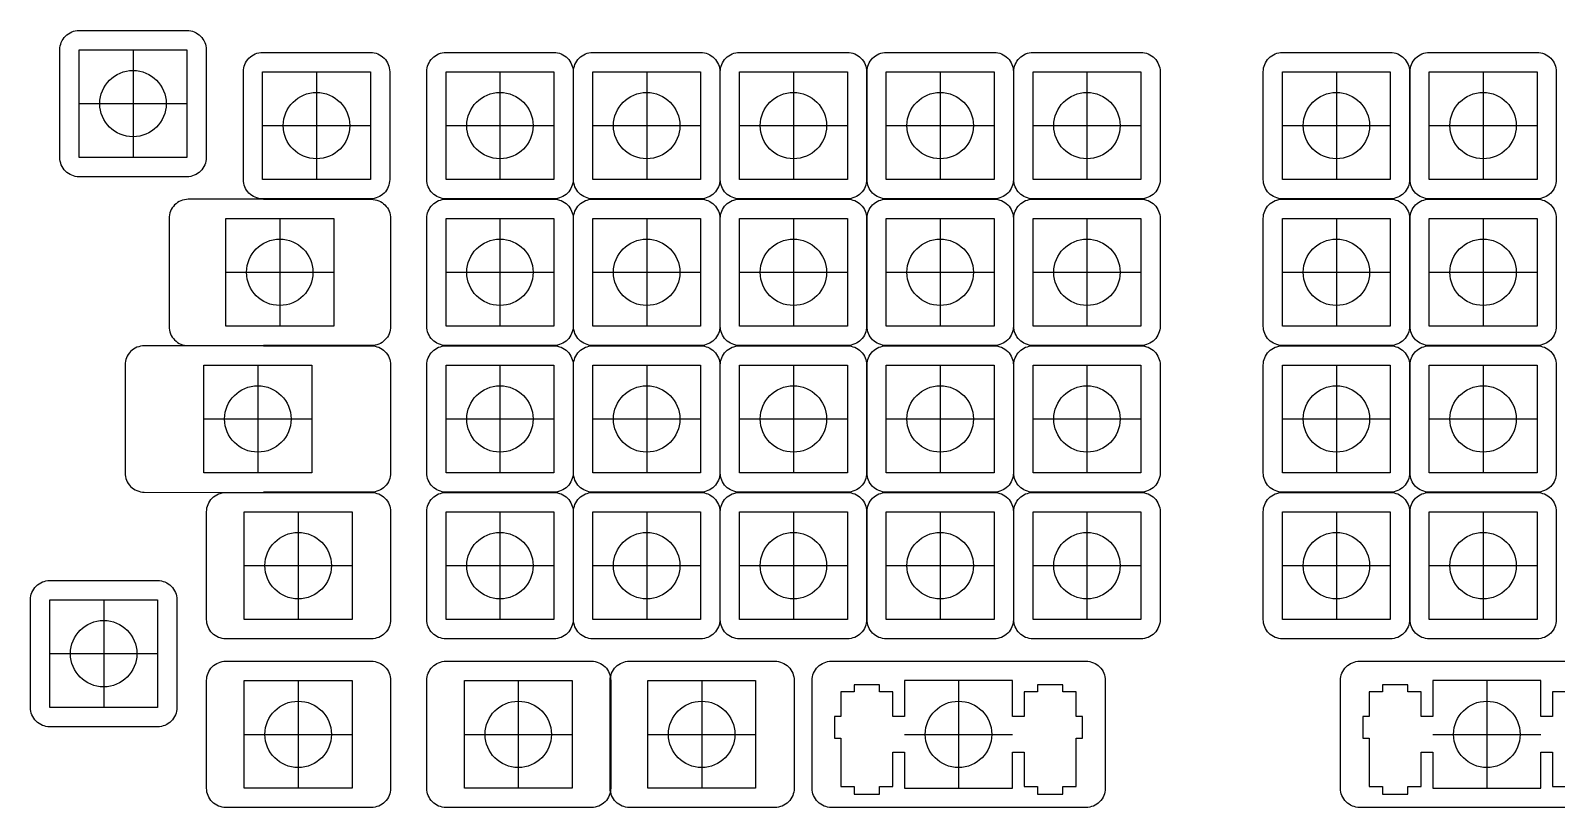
# Model space of a CAD drawing. Header units: millimetres. Extents: x -449 to 264, y -662 to 324.
# Drawn here: x -83.8 to 114.3, y -199 to -98.1 of the extents above; entities that cross this region are included whole.
import ezdxf

# ---------------------------------------------------------------- set-up
doc = ezdxf.new("R2010")
doc.units = ezdxf.units.MM
doc.layers.get('0').update_dxf_attribs({"color": 4, "lineweight": 25, "true_color": 0x00ffff})
for name, color, linetype, lineweight, true_color in [('keycap', 56, 'Continuous', 25, 0x808000), ('livello 1', 1, 'Continuous', 25, 0xff0000), ('livello 2', 3, 'Continuous', 25, 0x00ff00)]:
    doc.layers.add(name, color=color, linetype=linetype, lineweight=lineweight, true_color=true_color)

msp = doc.modelspace()

# ---------------------------------------------------------------- linework, layer by layer
at = {"color": 0}
for p, q in [((-77.5, -100.61), (-63.5, -100.61)), ((-77.5, -114.61), (-77.5, -100.61)), ((-63.5, -100.61), (-63.5, -114.61)), ((-53.68, -103.47), (-39.68, -103.47)), ((-53.68, -117.47), (-53.68, -103.47)), ((-39.68, -103.47), (-39.68, -117.47)), ((-29.87, -103.47), (-15.87, -103.47)), ((-29.87, -117.47), (-29.87, -103.47)), ((-15.87, -103.47), (-15.87, -117.47)), ((-10.82, -103.47), (3.18, -103.47)), ((-10.82, -117.47), (-10.82, -103.47)), ((3.18, -103.47), (3.18, -117.47)), ((8.23, -103.47), (22.23, -103.47)), ((8.23, -117.47), (8.23, -103.47)), ((22.23, -103.47), (22.23, -117.47)), ((27.28, -103.47), (41.28, -103.47)), ((27.28, -117.47), (27.28, -103.47)), ((41.28, -103.47), (41.28, -117.47)), ((46.33, -103.47), (60.33, -103.47)), ((46.33, -117.47), (46.33, -103.47)), ((60.33, -103.47), (60.33, -117.47)), ((78.72, -103.47), (92.71, -103.47)), ((78.72, -117.47), (78.72, -103.47)), ((92.71, -103.47), (92.71, -117.47)), ((97.77, -103.47), (111.76, -103.47)), ((97.77, -117.47), (97.77, -103.47)), ((111.76, -103.47), (111.76, -117.47)), ((-63.5, -114.61), (-77.5, -114.61)), ((-39.68, -117.47), (-53.68, -117.47)), ((-15.87, -117.47), (-29.87, -117.47)), ((3.18, -117.47), (-10.82, -117.47)), ((22.23, -117.47), (8.23, -117.47)), ((41.28, -117.47), (27.28, -117.47)), ((60.33, -117.47), (46.33, -117.47)), ((92.71, -117.47), (78.72, -117.47)), ((111.76, -117.47), (97.77, -117.47)), ((-58.45, -122.52), (-44.45, -122.52)), ((-58.45, -136.52), (-58.45, -122.52)), ((-44.45, -122.52), (-44.45, -136.52)), ((-29.87, -122.52), (-15.87, -122.52)), ((-29.87, -136.52), (-29.87, -122.52)), ((-15.87, -122.52), (-15.87, -136.52)), ((-10.82, -122.52), (3.18, -122.52)), ((-10.82, -136.52), (-10.82, -122.52)), ((3.18, -122.52), (3.18, -136.52)), ((8.23, -122.52), (22.23, -122.52)), ((8.23, -136.52), (8.23, -122.52)), ((22.23, -122.52), (22.23, -136.52)), ((27.28, -122.52), (41.28, -122.52)), ((27.28, -136.52), (27.28, -122.52)), ((41.28, -122.52), (41.28, -136.52)), ((46.33, -122.52), (60.33, -122.52)), ((46.33, -136.52), (46.33, -122.52)), ((60.33, -122.52), (60.33, -136.52)), ((78.72, -122.52), (92.71, -122.52)), ((78.72, -136.52), (78.72, -122.52)), ((92.71, -122.52), (92.71, -136.52)), ((97.77, -122.52), (111.76, -122.52)), ((97.77, -136.52), (97.77, -122.52)), ((111.76, -122.52), (111.76, -136.52)), ((-44.45, -136.52), (-58.45, -136.52)), ((-15.87, -136.52), (-29.87, -136.52)), ((3.18, -136.52), (-10.82, -136.52)), ((22.23, -136.52), (8.23, -136.52)), ((41.28, -136.52), (27.28, -136.52)), ((60.33, -136.52), (46.33, -136.52)), ((92.71, -136.52), (78.72, -136.52)), ((111.76, -136.52), (97.77, -136.52)), ((-61.3, -141.57), (-47.3, -141.57)), ((-61.3, -155.57), (-61.3, -141.57)), ((-47.3, -141.57), (-47.3, -155.57)), ((-29.87, -141.57), (-15.87, -141.57)), ((-29.87, -155.57), (-29.87, -141.57)), ((-15.87, -141.57), (-15.87, -155.57)), ((-10.82, -141.57), (3.18, -141.57)), ((-10.82, -155.57), (-10.82, -141.57)), ((3.18, -141.57), (3.18, -155.57)), ((8.23, -141.57), (22.23, -141.57)), ((8.23, -155.57), (8.23, -141.57)), ((22.23, -141.57), (22.23, -155.57)), ((27.28, -141.57), (41.28, -141.57)), ((27.28, -155.57), (27.28, -141.57)), ((41.28, -141.57), (41.28, -155.57)), ((46.33, -141.57), (60.33, -141.57)), ((46.33, -155.57), (46.33, -141.57)), ((60.33, -141.57), (60.33, -155.57)), ((78.72, -141.57), (92.71, -141.57)), ((78.72, -155.57), (78.72, -141.57)), ((92.71, -141.57), (92.71, -155.57)), ((97.77, -141.57), (111.76, -141.57)), ((97.77, -155.57), (97.77, -141.57)), ((111.76, -141.57), (111.76, -155.57)), ((-47.3, -155.57), (-61.3, -155.57)), ((-15.87, -155.57), (-29.87, -155.57)), ((3.18, -155.57), (-10.82, -155.57)), ((22.23, -155.57), (8.23, -155.57)), ((41.28, -155.57), (27.28, -155.57)), ((60.33, -155.57), (46.33, -155.57)), ((92.71, -155.57), (78.72, -155.57)), ((111.76, -155.57), (97.77, -155.57)), ((-56.06, -160.62), (-42.06, -160.62)), ((-56.06, -174.62), (-56.06, -160.62)), ((-42.06, -160.62), (-42.06, -174.62)), ((-29.87, -160.62), (-15.87, -160.62)), ((-29.87, -174.62), (-29.87, -160.62)), ((-15.87, -160.62), (-15.87, -174.62)), ((-10.82, -160.62), (3.18, -160.62)), ((-10.82, -174.62), (-10.82, -160.62)), ((3.18, -160.62), (3.18, -174.62)), ((8.23, -160.62), (22.23, -160.62)), ((8.23, -174.62), (8.23, -160.62)), ((22.23, -160.62), (22.23, -174.62)), ((27.28, -160.62), (41.28, -160.62)), ((27.28, -174.62), (27.28, -160.62)), ((41.28, -160.62), (41.28, -174.62)), ((46.33, -160.62), (60.33, -160.62)), ((46.33, -174.62), (46.33, -160.62)), ((60.33, -160.62), (60.33, -174.62)), ((78.72, -160.62), (92.71, -160.62)), ((78.72, -174.62), (78.72, -160.62)), ((92.71, -160.62), (92.71, -174.62)), ((97.77, -160.62), (111.76, -160.62)), ((97.77, -174.62), (97.77, -160.62)), ((111.76, -160.62), (111.76, -174.62)), ((-81.31, -172.05), (-67.31, -172.05)), ((-81.31, -186.05), (-81.31, -172.05)), ((-67.31, -172.05), (-67.31, -186.05)), ((-42.06, -174.62), (-56.06, -174.62)), ((-15.87, -174.62), (-29.87, -174.62)), ((3.18, -174.62), (-10.82, -174.62)), ((22.23, -174.62), (8.23, -174.62)), ((41.28, -174.62), (27.28, -174.62)), ((60.33, -174.62), (46.33, -174.62)), ((92.71, -174.62), (78.72, -174.62)), ((111.76, -174.62), (97.77, -174.62)), ((-56.06, -182.53), (-42.06, -182.53)), ((-56.06, -196.53), (-56.06, -182.53)), ((-42.06, -182.53), (-42.06, -196.53)), ((-27.49, -182.53), (-13.49, -182.53)), ((-27.49, -196.53), (-27.49, -182.53)), ((-13.49, -182.53), (-13.49, -196.53)), ((-3.68, -182.53), (10.32, -182.53)), ((-3.68, -196.53), (-3.68, -182.53)), ((10.32, -182.53), (10.32, -196.53)), ((23.11, -184), (21.39, -184)), ((21.39, -184), (21.39, -187.23)), ((26.41, -183.08), (23.11, -183.08)), ((23.11, -183.08), (23.11, -184)), ((26.41, -184), (26.41, -183.08)), ((28.14, -184), (26.41, -184)), ((28.14, -187.23), (28.14, -184)), ((29.66, -182.53), (29.66, -187.23)), ((43.66, -182.53), (29.66, -182.53)), ((43.66, -187.23), (43.66, -182.53)), ((46.91, -184), (45.19, -184)), ((45.19, -184), (45.19, -187.23)), ((50.21, -183.08), (46.91, -183.08)), ((46.91, -183.08), (46.91, -184)), ((50.21, -184), (50.21, -183.08)), ((51.94, -184), (50.21, -184)), ((51.94, -187.23), (51.94, -184)), ((91.69, -184), (89.97, -184)), ((89.97, -184), (89.97, -187.23)), ((94.99, -183.08), (91.69, -183.08)), ((91.69, -183.08), (91.69, -184)), ((94.99, -184), (94.99, -183.08)), ((96.72, -184), (94.99, -184)), ((96.72, -187.23), (96.72, -184)), ((98.24, -182.53), (98.24, -187.23)), ((112.24, -182.53), (98.24, -182.53)), ((112.24, -187.23), (112.24, -182.53)), ((115.49, -184), (113.77, -184)), ((113.77, -184), (113.77, -187.23)), ((-67.31, -186.05), (-81.31, -186.05)), ((21.39, -187.23), (20.56, -187.23)), ((20.56, -187.23), (20.56, -190.03)), ((29.66, -187.23), (28.14, -187.23)), ((45.19, -187.23), (43.66, -187.23)), ((52.76, -187.23), (51.94, -187.23)), ((52.76, -190.03), (52.76, -187.23)), ((89.97, -187.23), (89.14, -187.23)), ((89.14, -187.23), (89.14, -190.03)), ((98.24, -187.23), (96.72, -187.23)), ((113.77, -187.23), (112.24, -187.23)), ((20.56, -190.03), (21.39, -190.03)), ((21.39, -190.03), (21.39, -196.3)), ((51.94, -196.3), (51.94, -190.03)), ((51.94, -190.03), (52.76, -190.03)), ((89.14, -190.03), (89.97, -190.03)), ((89.97, -190.03), (89.97, -196.3)), ((28.14, -196.3), (28.14, -191.83)), ((28.14, -191.83), (29.66, -191.83)), ((29.66, -191.83), (29.66, -196.53)), ((43.66, -196.53), (43.66, -191.83)), ((43.66, -191.83), (45.19, -191.83)), ((45.19, -191.83), (45.19, -196.3)), ((96.72, -196.3), (96.72, -191.83)), ((96.72, -191.83), (98.24, -191.83)), ((98.24, -191.83), (98.24, -196.53)), ((112.24, -196.53), (112.24, -191.83)), ((112.24, -191.83), (113.77, -191.83)), ((113.77, -191.83), (113.77, -196.3)), ((-42.06, -196.53), (-56.06, -196.53)), ((-13.49, -196.53), (-27.49, -196.53)), ((10.32, -196.53), (-3.68, -196.53)), ((21.39, -196.3), (23.11, -196.3)), ((23.11, -196.3), (23.11, -197.28)), ((23.11, -197.28), (26.41, -197.28)), ((26.41, -197.28), (26.41, -196.3)), ((26.41, -196.3), (28.14, -196.3)), ((29.66, -196.53), (43.66, -196.53)), ((45.19, -196.3), (46.91, -196.3)), ((46.91, -196.3), (46.91, -197.28)), ((46.91, -197.28), (50.21, -197.28)), ((50.21, -197.28), (50.21, -196.3)), ((50.21, -196.3), (51.94, -196.3)), ((89.97, -196.3), (91.69, -196.3)), ((91.69, -196.3), (91.69, -197.28)), ((91.69, -197.28), (94.99, -197.28)), ((94.99, -197.28), (94.99, -196.3)), ((94.99, -196.3), (96.72, -196.3)), ((98.24, -196.53), (112.24, -196.53)), ((113.77, -196.3), (115.49, -196.3))]:
    msp.add_line(p, q, dxfattribs=at)
at = {"layer": 'keycap', "flags": 128}
for points in [[(-61, -114.61, -0.414214), (-63.5, -117.11), (-77.5, -117.11, -0.414214), (-80, -114.61), (-80, -100.61, -0.414214), (-77.5, -98.11), (-63.5, -98.11, -0.414214), (-61, -100.61)], [(-37.18, -117.47, -0.414214), (-39.68, -119.97), (-53.68, -119.97, -0.414214), (-56.18, -117.47), (-56.18, -103.47, -0.414214), (-53.68, -100.97), (-39.68, -100.97, -0.414214), (-37.18, -103.47)], [(-15.87, -100.97, -0.414214), (-13.37, -103.47), (-13.37, -117.47, -0.414214), (-15.87, -119.97), (-29.87, -119.97, -0.414214), (-32.37, -117.47), (-32.37, -103.47, -0.414214), (-29.87, -100.97)], [(3.18, -100.97, -0.414214), (5.68, -103.47), (5.68, -117.47, -0.414214), (3.18, -119.97), (-10.82, -119.97, -0.414214), (-13.32, -117.47), (-13.32, -103.47, -0.414214), (-10.82, -100.97)], [(22.23, -100.97, -0.414214), (24.73, -103.47), (24.73, -117.47, -0.414214), (22.23, -119.97), (8.23, -119.97, -0.414214), (5.73, -117.47), (5.73, -103.47, -0.414214), (8.23, -100.97)], [(41.28, -100.97, -0.414214), (43.78, -103.47), (43.78, -117.47, -0.414214), (41.28, -119.97), (27.28, -119.97, -0.414214), (24.78, -117.47), (24.78, -103.47, -0.414214), (27.28, -100.97)], [(60.33, -100.97, -0.414214), (62.83, -103.47), (62.83, -117.47, -0.414214), (60.33, -119.97), (46.33, -119.97, -0.414214), (43.83, -117.47), (43.83, -103.47, -0.414214), (46.33, -100.97)], [(92.71, -100.97, -0.414214), (95.21, -103.47), (95.21, -117.47, -0.414214), (92.71, -119.97), (78.72, -119.97, -0.414214), (76.22, -117.47), (76.22, -103.47, -0.414214), (78.72, -100.97)], [(111.76, -100.97, -0.414214), (114.26, -103.47), (114.26, -117.47, -0.414214), (111.76, -119.97), (97.77, -119.97, -0.414214), (95.27, -117.47), (95.27, -103.47, -0.414214), (97.77, -100.97)], [(-13.37, -136.52, -0.414214), (-15.87, -139.02), (-29.87, -139.02, -0.414214), (-32.37, -136.52), (-32.37, -122.52, -0.414214), (-29.87, -120.02), (-15.87, -120.02, -0.414214), (-13.37, -122.52)], [(-13.32, -122.52, -0.414214), (-10.82, -120.02), (3.18, -120.02, -0.414214), (5.68, -122.52), (5.68, -136.52, -0.414214), (3.18, -139.02), (-10.82, -139.02, -0.414214), (-13.32, -136.52)], [(8.23, -139.02, -0.414214), (5.73, -136.52), (5.73, -122.52, -0.414214), (8.23, -120.02), (22.23, -120.02, -0.414214), (24.73, -122.52), (24.73, -136.52, -0.414214), (22.23, -139.02)], [(27.28, -139.02, -0.414214), (24.78, -136.52), (24.78, -122.52, -0.414214), (27.28, -120.02), (41.28, -120.02, -0.414214), (43.78, -122.52), (43.78, -136.52, -0.414214), (41.28, -139.02)], [(62.83, -136.52, -0.414214), (60.33, -139.02), (46.33, -139.02, -0.414214), (43.83, -136.52), (43.83, -122.52, -0.414214), (46.33, -120.02), (60.33, -120.02, -0.414214), (62.83, -122.52)], [(95.21, -136.52, -0.414214), (92.71, -139.02), (78.72, -139.02, -0.414214), (76.22, -136.52), (76.22, -122.52, -0.414214), (78.72, -120.02), (92.71, -120.02, -0.414214), (95.21, -122.52)], [(95.27, -122.52, -0.414214), (97.77, -120.02), (111.76, -120.02, -0.414214), (114.26, -122.52), (114.26, -136.52, -0.414214), (111.76, -139.02), (97.77, -139.02, -0.414214), (95.27, -136.52)], [(-13.37, -155.57, -0.414214), (-15.87, -158.07), (-29.87, -158.07, -0.414214), (-32.37, -155.57), (-32.37, -141.57, -0.414214), (-29.87, -139.07), (-15.87, -139.07, -0.414214), (-13.37, -141.57)], [(3.18, -139.07, -0.414214), (5.68, -141.57), (5.68, -155.57, -0.414214), (3.18, -158.07), (-10.82, -158.07, -0.414214), (-13.32, -155.57), (-13.32, -141.57, -0.414214), (-10.82, -139.07)], [(5.73, -141.57, -0.414214), (8.23, -139.07), (22.23, -139.07, -0.414214), (24.73, -141.57), (24.73, -155.57, -0.414214), (22.23, -158.07), (8.23, -158.07, -0.414214), (5.73, -155.57)], [(24.78, -141.57, -0.414214), (27.28, -139.07), (41.28, -139.07, -0.414214), (43.78, -141.57), (43.78, -155.57, -0.414214), (41.28, -158.07), (27.28, -158.07, -0.414214), (24.78, -155.57)], [(43.83, -141.57, -0.414214), (46.33, -139.07), (60.33, -139.07, -0.414214), (62.83, -141.57), (62.83, -155.57, -0.414214), (60.33, -158.07), (46.33, -158.07, -0.414214), (43.83, -155.57)], [(95.21, -155.57, -0.414214), (92.71, -158.07), (78.72, -158.07, -0.414214), (76.22, -155.57), (76.22, -141.57, -0.414214), (78.72, -139.07), (92.71, -139.07, -0.414214), (95.21, -141.57)], [(111.76, -139.07, -0.414214), (114.26, -141.57), (114.26, -155.57, -0.414214), (111.76, -158.07), (97.77, -158.07, -0.414214), (95.27, -155.57), (95.27, -141.57, -0.414214), (97.77, -139.07)], [(-13.37, -174.62, -0.414214), (-15.87, -177.12), (-29.87, -177.12, -0.414214), (-32.37, -174.62), (-32.37, -160.62, -0.414214), (-29.87, -158.12), (-15.87, -158.12, -0.414214), (-13.37, -160.62)], [(-13.32, -160.62, -0.414214), (-10.82, -158.12), (3.18, -158.12, -0.414214), (5.68, -160.62), (5.68, -174.62, -0.414214), (3.18, -177.12), (-10.82, -177.12, -0.414214), (-13.32, -174.62)], [(5.73, -160.62, -0.414214), (8.23, -158.12), (22.23, -158.12, -0.414214), (24.73, -160.62), (24.73, -174.62, -0.414214), (22.23, -177.12), (8.23, -177.12, -0.414214), (5.73, -174.62)], [(24.78, -160.62, -0.414214), (27.28, -158.12), (41.28, -158.12, -0.414214), (43.78, -160.62), (43.78, -174.62, -0.414214), (41.28, -177.12), (27.28, -177.12, -0.414214), (24.78, -174.62)], [(43.83, -160.62, -0.414214), (46.33, -158.12), (60.33, -158.12, -0.414214), (62.83, -160.62), (62.83, -174.62, -0.414214), (60.33, -177.12), (46.33, -177.12, -0.414214), (43.83, -174.62)], [(95.21, -174.62, -0.414214), (92.71, -177.12), (78.72, -177.12, -0.414214), (76.22, -174.62), (76.22, -160.62, -0.414214), (78.72, -158.12), (92.71, -158.12, -0.414214), (95.21, -160.62)], [(95.27, -160.62, -0.414214), (97.77, -158.12), (111.76, -158.12, -0.414214), (114.26, -160.62), (114.26, -174.62, -0.414214), (111.76, -177.12), (97.77, -177.12, -0.414214), (95.27, -174.62)], [(-64.81, -186.05, -0.414214), (-67.31, -188.55), (-81.31, -188.55, -0.414214), (-83.81, -186.05), (-83.81, -172.05, -0.414214), (-81.31, -169.55), (-67.31, -169.55, -0.414214), (-64.81, -172.05)]]:
    msp.add_lwpolyline(points, format="xyb", close=True, dxfattribs=at)
for points in [[(-49.33, -120.04), (-63.33, -120.04, 0.414214), (-65.83, -122.54), (-65.83, -136.54, 0.414214), (-63.33, -139.04), (-49.33, -139.04, 0.414214)], [(-53.56, -120.04), (-39.56, -120.04, -0.414214), (-37.06, -122.54), (-37.06, -136.54, -0.414214), (-39.56, -139.04), (-53.56, -139.04, -0.414214)], [(-53.56, -139.07), (-69.04, -139.07, 0.414214), (-71.54, -141.57), (-71.54, -155.57, 0.414214), (-69.04, -158.07), (-53.56, -158.12, 0.414214)], [(-53.56, -139.07), (-39.56, -139.07, -0.414214), (-37.06, -141.57), (-37.06, -155.57, -0.414214), (-39.56, -158.07), (-53.56, -158.07, -0.414214)], [(-44.45, -177.12), (-58.45, -177.12, -0.414214), (-60.95, -174.62), (-60.95, -160.62, -0.414214), (-58.45, -158.12), (-44.45, -158.12)], [(-53.56, -158.12), (-39.56, -158.12, -0.414214), (-37.06, -160.62), (-37.06, -174.62, -0.414214), (-39.56, -177.12), (-53.56, -177.12, -0.414214)], [(-44.45, -199.03), (-58.45, -199.03, -0.414214), (-60.95, -196.53), (-60.95, -182.53, -0.414214), (-58.45, -180.03), (-44.45, -180.03)], [(-53.56, -180.03), (-39.56, -180.03, -0.414214), (-37.06, -182.53), (-37.06, -196.53, -0.414214), (-39.56, -199.03), (-53.56, -199.03, -0.414214)], [(-15.87, -199.03), (-29.87, -199.03, -0.414214), (-32.37, -196.53), (-32.37, -182.53, -0.414214), (-29.87, -180.03), (-15.87, -180.03)], [(-24.99, -180.03), (-10.99, -180.03, -0.414214), (-8.49, -182.53), (-8.49, -196.53, -0.414214), (-10.99, -199.03), (-24.99, -199.03, -0.414214)], [(7.94, -199.03), (-6.06, -199.03, -0.414214), (-8.56, -196.53), (-8.56, -182.53, -0.414214), (-6.06, -180.03), (7.94, -180.03)], [(-1.18, -180.03), (12.82, -180.03, -0.414214), (15.32, -182.53), (15.32, -196.53, -0.414214), (12.82, -199.03), (-1.18, -199.03, -0.414214)], [(39.87, -199.03), (20.16, -199.03, -0.414214), (17.66, -196.53), (17.66, -182.53, -0.414214), (20.16, -180.03)], [(20.16, -180.03), (53.21, -180.03, -0.414214), (55.71, -182.53), (55.71, -196.53, -0.414214), (53.21, -199.03), (39.87, -199.03)], [(107.79, -199.03), (88.74, -199.03, -0.414214), (86.24, -196.53), (86.24, -182.53, -0.414214), (88.74, -180.03)], [(88.74, -180.03), (121.79, -180.03, -0.414214), (124.29, -182.53), (124.29, -196.53, -0.414214), (121.79, -199.03), (108.44, -199.03)], [(105.29, -196.53), (105.29, -182.53, -0.414214)]]:
    msp.add_lwpolyline(points, format="xyb", dxfattribs=at)
for points in [[(105.24, -182.53), (105.24, -196.53)], [(108.44, -199.03), (107.79, -199.03)]]:
    msp.add_lwpolyline(points, dxfattribs=at)
at = {"layer": 'livello 1', "flags": 128}
for points in [[(-70.5, -100.61), (-70.5, -114.61)], [(-46.68, -103.47), (-46.68, -117.47)], [(-22.87, -103.47), (-22.87, -117.47)], [(-3.82, -103.47), (-3.82, -117.47)], [(15.23, -103.47), (15.23, -117.47)], [(34.28, -103.47), (34.28, -117.47)], [(53.33, -103.47), (53.33, -117.47)], [(85.71, -103.47), (85.71, -117.47)], [(104.76, -103.47), (104.76, -117.47)], [(-77.5, -107.61), (-63.5, -107.61)], [(-53.68, -110.47), (-39.68, -110.47)], [(-29.87, -110.47), (-15.87, -110.47)], [(-10.82, -110.47), (3.18, -110.47)], [(8.23, -110.47), (22.23, -110.47)], [(27.28, -110.47), (41.28, -110.47)], [(46.33, -110.47), (60.33, -110.47)], [(78.72, -110.47), (92.71, -110.47)], [(97.77, -110.47), (111.76, -110.47)], [(-51.45, -122.52), (-51.45, -136.52)], [(-22.87, -122.52), (-22.87, -136.52)], [(-3.82, -122.52), (-3.82, -136.52)], [(15.23, -122.52), (15.23, -136.52)], [(34.28, -122.52), (34.28, -136.52)], [(53.33, -122.52), (53.33, -136.52)], [(85.71, -122.52), (85.71, -136.52)], [(104.76, -122.52), (104.76, -136.52)], [(-58.45, -129.52), (-44.45, -129.52)], [(-29.87, -129.52), (-15.87, -129.52)], [(-10.82, -129.52), (3.18, -129.52)], [(8.23, -129.52), (22.23, -129.52)], [(27.28, -129.52), (41.28, -129.52)], [(46.33, -129.52), (60.33, -129.52)], [(78.72, -129.52), (92.71, -129.52)], [(97.77, -129.52), (111.76, -129.52)], [(-54.3, -141.57), (-54.3, -155.57)], [(-22.87, -141.57), (-22.87, -155.57)], [(-3.82, -141.57), (-3.82, -155.57)], [(15.23, -141.57), (15.23, -155.57)], [(34.28, -141.57), (34.28, -155.57)], [(53.33, -141.57), (53.33, -155.57)], [(85.71, -141.57), (85.71, -155.57)], [(104.76, -141.57), (104.76, -155.57)], [(-61.3, -148.57), (-47.3, -148.57)], [(-29.87, -148.57), (-15.87, -148.57)], [(-10.82, -148.57), (3.18, -148.57)], [(8.23, -148.57), (22.23, -148.57)], [(27.28, -148.57), (41.28, -148.57)], [(46.33, -148.57), (60.33, -148.57)], [(78.72, -148.57), (92.71, -148.57)], [(97.77, -148.57), (111.76, -148.57)], [(-49.06, -160.62), (-49.06, -174.62)], [(-22.87, -160.62), (-22.87, -174.62)], [(-3.82, -160.62), (-3.82, -174.62)], [(15.23, -160.62), (15.23, -174.62)], [(34.28, -160.62), (34.28, -174.62)], [(53.33, -160.62), (53.33, -174.62)], [(85.71, -160.62), (85.71, -174.62)], [(104.76, -160.62), (104.76, -174.62)], [(-56.06, -167.62), (-42.06, -167.62)], [(-29.87, -167.62), (-15.87, -167.62)], [(-10.82, -167.62), (3.18, -167.62)], [(8.23, -167.62), (22.23, -167.62)], [(27.28, -167.62), (41.28, -167.62)], [(46.33, -167.62), (60.33, -167.62)], [(78.72, -167.62), (92.71, -167.62)], [(97.77, -167.62), (111.76, -167.62)], [(-74.31, -172.05), (-74.31, -186.05)], [(-81.31, -179.05), (-67.31, -179.05)], [(-49.06, -182.53), (-49.06, -196.53)], [(-20.49, -182.53), (-20.49, -196.53)], [(3.32, -182.53), (3.32, -196.53)], [(36.66, -182.53), (36.66, -196.53)], [(105.24, -182.53), (105.24, -196.53)], [(-56.06, -189.53), (-42.06, -189.53)], [(-27.49, -189.53), (-13.49, -189.53)], [(-3.68, -189.53), (10.32, -189.53)], [(29.66, -189.53), (43.66, -189.53)], [(98.24, -189.53), (112.24, -189.53)]]:
    msp.add_lwpolyline(points, dxfattribs=at)
at = {"layer": 'livello 2'}
for centre in [(-70.5, -107.61), (-46.68, -110.47), (-22.87, -110.47), (-3.82, -110.47), (15.23, -110.47), (34.28, -110.47), (53.33, -110.47), (85.71, -110.47), (104.76, -110.47), (-51.45, -129.52), (-22.87, -129.52), (-3.82, -129.52), (15.23, -129.52), (34.28, -129.52), (53.33, -129.52), (85.71, -129.52), (104.76, -129.52), (-54.3, -148.57), (-22.87, -148.57), (-3.82, -148.57), (15.23, -148.57), (34.28, -148.57), (53.33, -148.57), (85.71, -148.57), (104.76, -148.57), (-49.06, -167.62), (-22.87, -167.62), (-3.82, -167.62), (15.23, -167.62), (34.28, -167.62), (53.33, -167.62), (85.71, -167.62), (104.76, -167.62), (-74.31, -179.05), (-49.06, -189.53), (-20.49, -189.53), (3.32, -189.53), (36.66, -189.53), (105.24, -189.53)]:
    msp.add_circle(centre, 4.31, dxfattribs=at)

doc.saveas('drawing.dxf')
